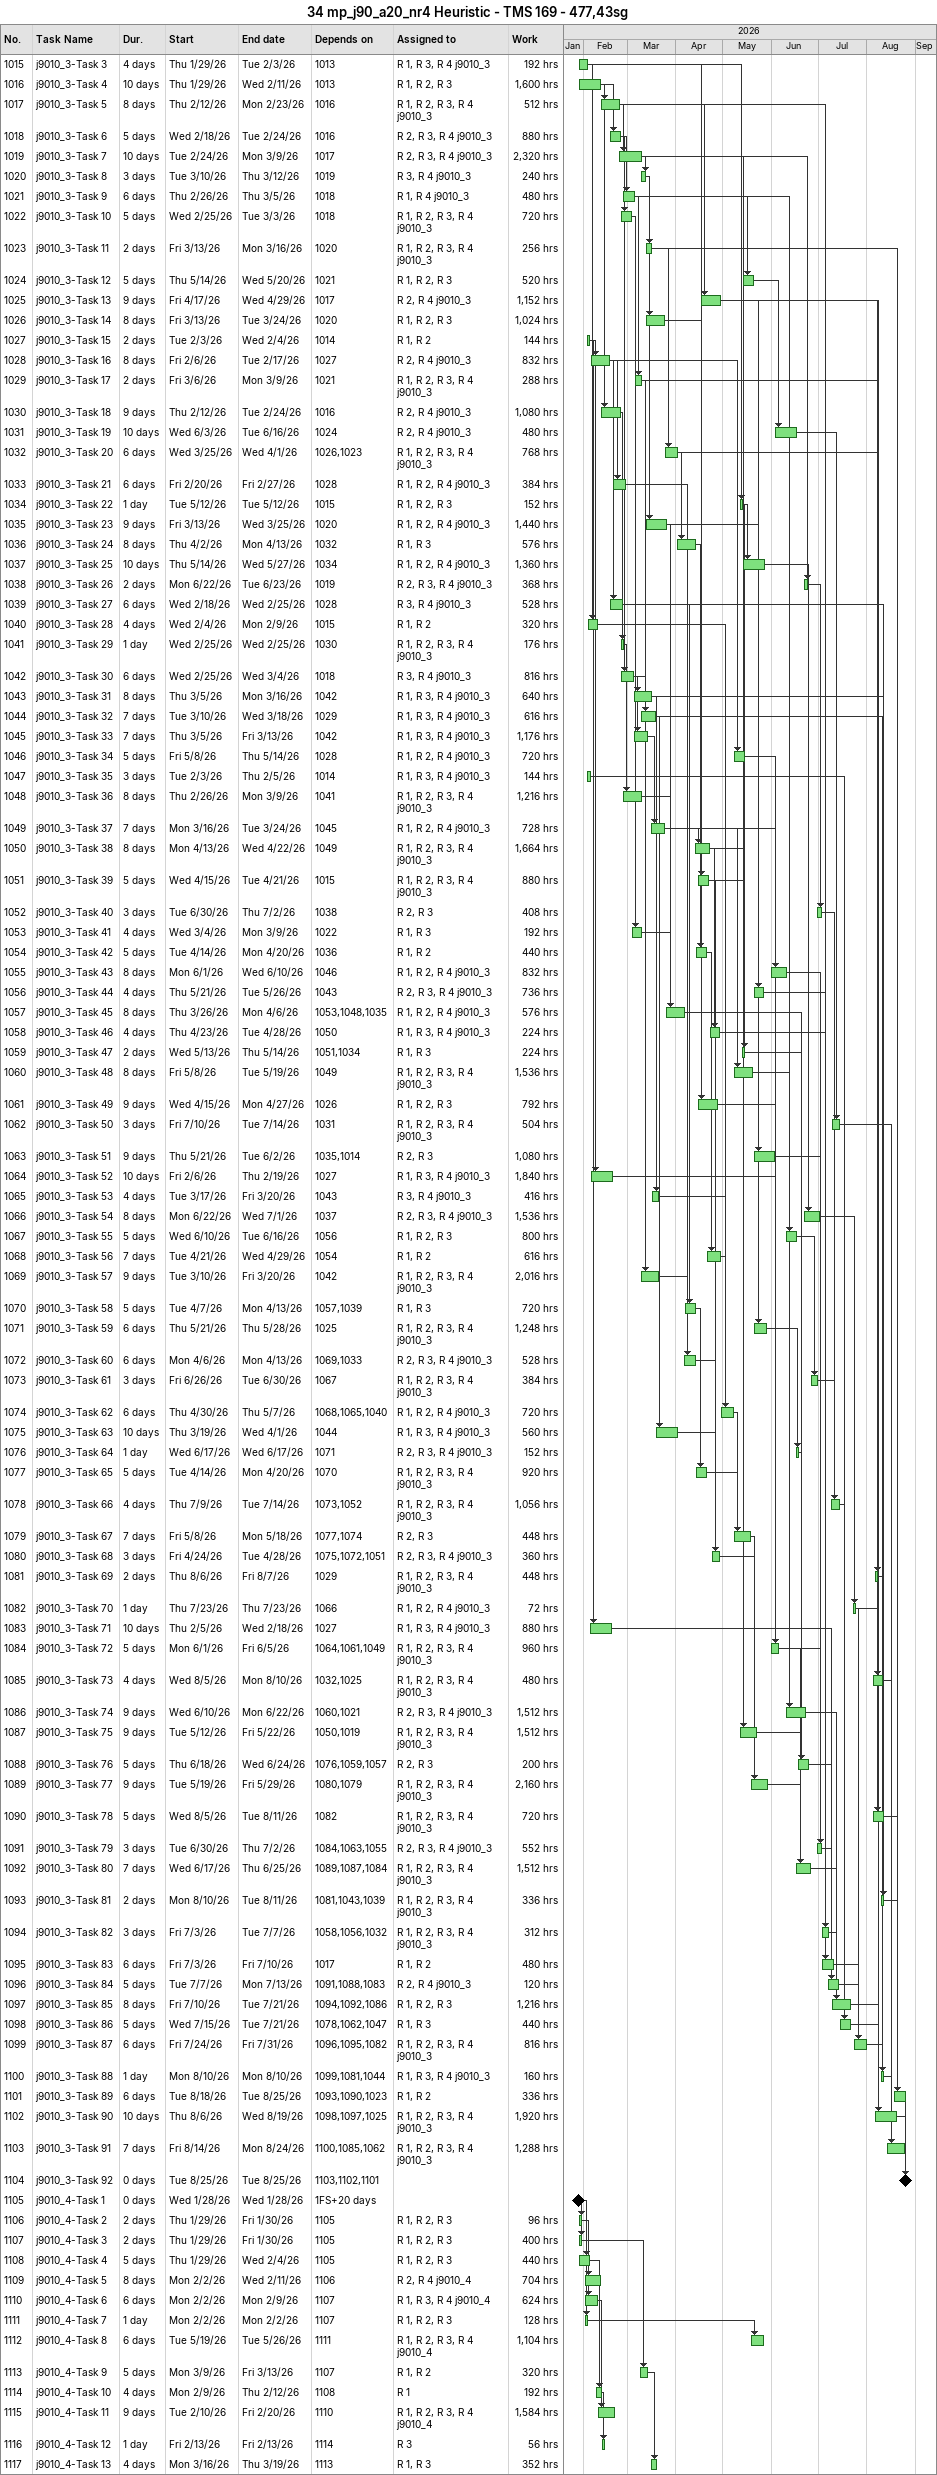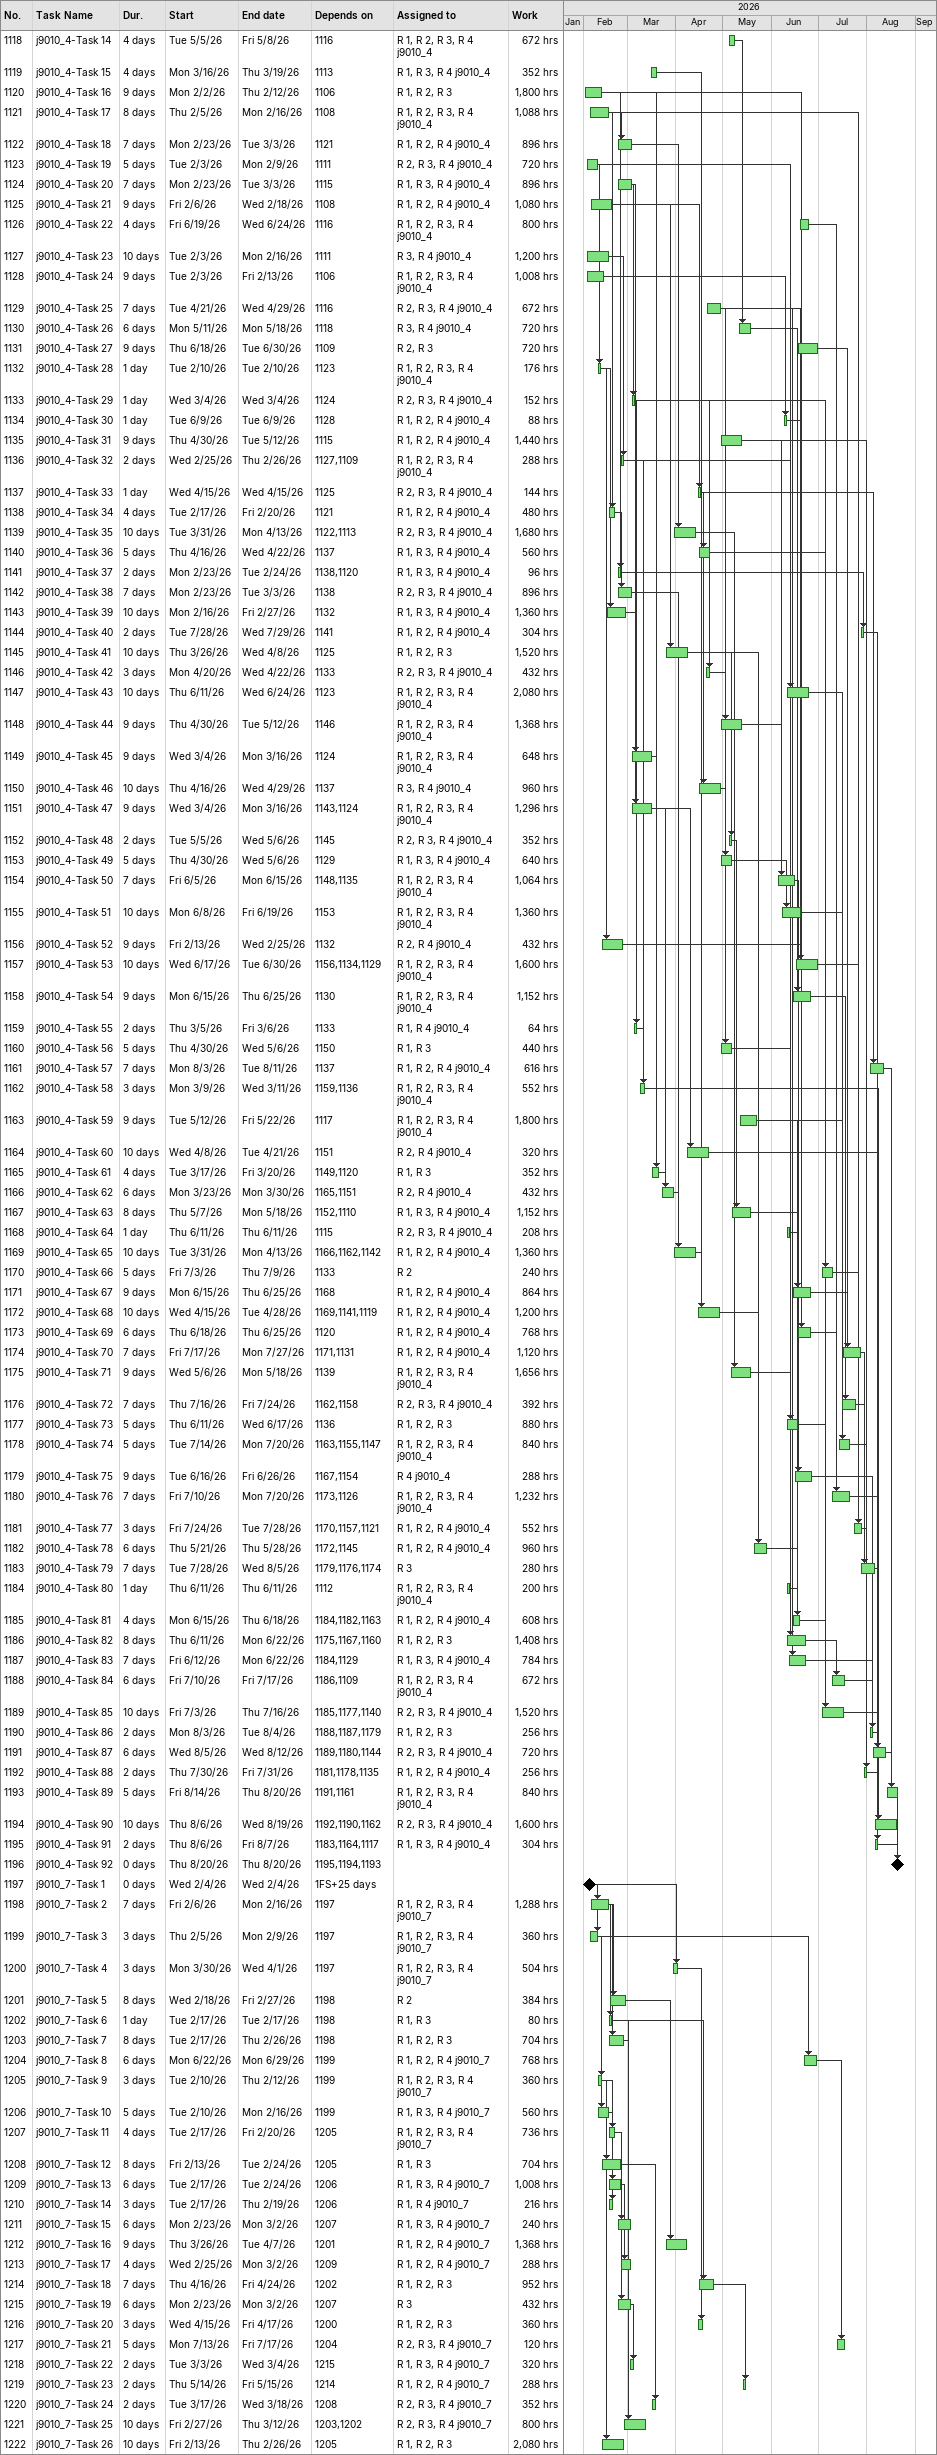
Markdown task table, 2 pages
34 mp_j90_a20_nr4 Heuristic - TMS 169 - 477,43sg

| ID | Task | Duration | Start | Finish | Predecessors | Resources | Work (h) |
|---|---|---|---|---|---|---|---|
| 1015 | j9010_3-Task 3 | 4d | 2026-01-29 | 2026-02-03 | 1013 | R 1, R 3, R 4 j9010_3 | 192 |
| 1016 | j9010_3-Task 4 | 10d | 2026-01-29 | 2026-02-11 | 1013 | R 1, R 2, R 3 | 1600 |
| 1017 | j9010_3-Task 5 | 8d | 2026-02-12 | 2026-02-23 | 1016 | R 1, R 2, R 3, R 4 j9010_3 | 512 |
| 1018 | j9010_3-Task 6 | 5d | 2026-02-18 | 2026-02-24 | 1016 | R 2, R 3, R 4 j9010_3 | 880 |
| 1019 | j9010_3-Task 7 | 10d | 2026-02-24 | 2026-03-09 | 1017 | R 2, R 3, R 4 j9010_3 | 2320 |
| 1020 | j9010_3-Task 8 | 3d | 2026-03-10 | 2026-03-12 | 1019 | R 3, R 4 j9010_3 | 240 |
| 1021 | j9010_3-Task 9 | 6d | 2026-02-26 | 2026-03-05 | 1018 | R 1, R 4 j9010_3 | 480 |
| 1022 | j9010_3-Task 10 | 5d | 2026-02-25 | 2026-03-03 | 1018 | R 1, R 2, R 3, R 4 j9010_3 | 720 |
| 1023 | j9010_3-Task 11 | 2d | 2026-03-13 | 2026-03-16 | 1020 | R 1, R 2, R 3, R 4 j9010_3 | 256 |
| 1024 | j9010_3-Task 12 | 5d | 2026-05-14 | 2026-05-20 | 1021 | R 1, R 2, R 3 | 520 |
| 1025 | j9010_3-Task 13 | 9d | 2026-04-17 | 2026-04-29 | 1017 | R 2, R 4 j9010_3 | 1152 |
| 1026 | j9010_3-Task 14 | 8d | 2026-03-13 | 2026-03-24 | 1020 | R 1, R 2, R 3 | 1024 |
| 1027 | j9010_3-Task 15 | 2d | 2026-02-03 | 2026-02-04 | 1014 | R 1, R 2 | 144 |
| 1028 | j9010_3-Task 16 | 8d | 2026-02-06 | 2026-02-17 | 1027 | R 2, R 4 j9010_3 | 832 |
| 1029 | j9010_3-Task 17 | 2d | 2026-03-06 | 2026-03-09 | 1021 | R 1, R 2, R 3, R 4 j9010_3 | 288 |
| 1030 | j9010_3-Task 18 | 9d | 2026-02-12 | 2026-02-24 | 1016 | R 2, R 4 j9010_3 | 1080 |
| 1031 | j9010_3-Task 19 | 10d | 2026-06-03 | 2026-06-16 | 1024 | R 2, R 4 j9010_3 | 480 |
| 1032 | j9010_3-Task 20 | 6d | 2026-03-25 | 2026-04-01 | 1026, 1023 | R 1, R 2, R 3, R 4 j9010_3 | 768 |
| 1033 | j9010_3-Task 21 | 6d | 2026-02-20 | 2026-02-27 | 1028 | R 1, R 2, R 4 j9010_3 | 384 |
| 1034 | j9010_3-Task 22 | 1d | 2026-05-12 | 2026-05-12 | 1015 | R 1, R 2, R 3 | 152 |
| 1035 | j9010_3-Task 23 | 9d | 2026-03-13 | 2026-03-25 | 1020 | R 1, R 2, R 4 j9010_3 | 1440 |
| 1036 | j9010_3-Task 24 | 8d | 2026-04-02 | 2026-04-13 | 1032 | R 1, R 3 | 576 |
| 1037 | j9010_3-Task 25 | 10d | 2026-05-14 | 2026-05-27 | 1034 | R 1, R 2, R 4 j9010_3 | 1360 |
| 1038 | j9010_3-Task 26 | 2d | 2026-06-22 | 2026-06-23 | 1019 | R 2, R 3, R 4 j9010_3 | 368 |
| 1039 | j9010_3-Task 27 | 6d | 2026-02-18 | 2026-02-25 | 1028 | R 3, R 4 j9010_3 | 528 |
| 1040 | j9010_3-Task 28 | 4d | 2026-02-04 | 2026-02-09 | 1015 | R 1, R 2 | 320 |
| 1041 | j9010_3-Task 29 | 1d | 2026-02-25 | 2026-02-25 | 1030 | R 1, R 2, R 3, R 4 j9010_3 | 176 |
| 1042 | j9010_3-Task 30 | 6d | 2026-02-25 | 2026-03-04 | 1018 | R 3, R 4 j9010_3 | 816 |
| 1043 | j9010_3-Task 31 | 8d | 2026-03-05 | 2026-03-16 | 1042 | R 1, R 3, R 4 j9010_3 | 640 |
| 1044 | j9010_3-Task 32 | 7d | 2026-03-10 | 2026-03-18 | 1029 | R 1, R 3, R 4 j9010_3 | 616 |
| 1045 | j9010_3-Task 33 | 7d | 2026-03-05 | 2026-03-13 | 1042 | R 1, R 3, R 4 j9010_3 | 1176 |
| 1046 | j9010_3-Task 34 | 5d | 2026-05-08 | 2026-05-14 | 1028 | R 1, R 2, R 4 j9010_3 | 720 |
| 1047 | j9010_3-Task 35 | 3d | 2026-02-03 | 2026-02-05 | 1014 | R 1, R 3, R 4 j9010_3 | 144 |
| 1048 | j9010_3-Task 36 | 8d | 2026-02-26 | 2026-03-09 | 1041 | R 1, R 2, R 3, R 4 j9010_3 | 1216 |
| 1049 | j9010_3-Task 37 | 7d | 2026-03-16 | 2026-03-24 | 1045 | R 1, R 2, R 4 j9010_3 | 728 |
| 1050 | j9010_3-Task 38 | 8d | 2026-04-13 | 2026-04-22 | 1049 | R 1, R 2, R 3, R 4 j9010_3 | 1664 |
| 1051 | j9010_3-Task 39 | 5d | 2026-04-15 | 2026-04-21 | 1015 | R 1, R 2, R 3, R 4 j9010_3 | 880 |
| 1052 | j9010_3-Task 40 | 3d | 2026-06-30 | 2026-07-02 | 1038 | R 2, R 3 | 408 |
| 1053 | j9010_3-Task 41 | 4d | 2026-03-04 | 2026-03-09 | 1022 | R 1, R 3 | 192 |
| 1054 | j9010_3-Task 42 | 5d | 2026-04-14 | 2026-04-20 | 1036 | R 1, R 2 | 440 |
| 1055 | j9010_3-Task 43 | 8d | 2026-06-01 | 2026-06-10 | 1046 | R 1, R 2, R 4 j9010_3 | 832 |
| 1056 | j9010_3-Task 44 | 4d | 2026-05-21 | 2026-05-26 | 1043 | R 2, R 3, R 4 j9010_3 | 736 |
| 1057 | j9010_3-Task 45 | 8d | 2026-03-26 | 2026-04-06 | 1053, 1048, 1035 | R 1, R 2, R 4 j9010_3 | 576 |
| 1058 | j9010_3-Task 46 | 4d | 2026-04-23 | 2026-04-28 | 1050 | R 1, R 3, R 4 j9010_3 | 224 |
| 1059 | j9010_3-Task 47 | 2d | 2026-05-13 | 2026-05-14 | 1051, 1034 | R 1, R 3 | 224 |
| 1060 | j9010_3-Task 48 | 8d | 2026-05-08 | 2026-05-19 | 1049 | R 1, R 2, R 3, R 4 j9010_3 | 1536 |
| 1061 | j9010_3-Task 49 | 9d | 2026-04-15 | 2026-04-27 | 1026 | R 1, R 2, R 3 | 792 |
| 1062 | j9010_3-Task 50 | 3d | 2026-07-10 | 2026-07-14 | 1031 | R 1, R 2, R 3, R 4 j9010_3 | 504 |
| 1063 | j9010_3-Task 51 | 9d | 2026-05-21 | 2026-06-02 | 1035, 1014 | R 2, R 3 | 1080 |
| 1064 | j9010_3-Task 52 | 10d | 2026-02-06 | 2026-02-19 | 1027 | R 1, R 3, R 4 j9010_3 | 1840 |
| 1065 | j9010_3-Task 53 | 4d | 2026-03-17 | 2026-03-20 | 1043 | R 3, R 4 j9010_3 | 416 |
| 1066 | j9010_3-Task 54 | 8d | 2026-06-22 | 2026-07-01 | 1037 | R 2, R 3, R 4 j9010_3 | 1536 |
| 1067 | j9010_3-Task 55 | 5d | 2026-06-10 | 2026-06-16 | 1056 | R 1, R 2, R 3 | 800 |
| 1068 | j9010_3-Task 56 | 7d | 2026-04-21 | 2026-04-29 | 1054 | R 1, R 2 | 616 |
| 1069 | j9010_3-Task 57 | 9d | 2026-03-10 | 2026-03-20 | 1042 | R 1, R 2, R 3, R 4 j9010_3 | 2016 |
| 1070 | j9010_3-Task 58 | 5d | 2026-04-07 | 2026-04-13 | 1057, 1039 | R 1, R 3 | 720 |
| 1071 | j9010_3-Task 59 | 6d | 2026-05-21 | 2026-05-28 | 1025 | R 1, R 2, R 3, R 4 j9010_3 | 1248 |
| 1072 | j9010_3-Task 60 | 6d | 2026-04-06 | 2026-04-13 | 1069, 1033 | R 2, R 3, R 4 j9010_3 | 528 |
| 1073 | j9010_3-Task 61 | 3d | 2026-06-26 | 2026-06-30 | 1067 | R 1, R 2, R 3, R 4 j9010_3 | 384 |
| 1074 | j9010_3-Task 62 | 6d | 2026-04-30 | 2026-05-07 | 1068, 1065, 1040 | R 1, R 2, R 4 j9010_3 | 720 |
| 1075 | j9010_3-Task 63 | 10d | 2026-03-19 | 2026-04-01 | 1044 | R 1, R 3, R 4 j9010_3 | 560 |
| 1076 | j9010_3-Task 64 | 1d | 2026-06-17 | 2026-06-17 | 1071 | R 2, R 3, R 4 j9010_3 | 152 |
| 1077 | j9010_3-Task 65 | 5d | 2026-04-14 | 2026-04-20 | 1070 | R 1, R 2, R 3, R 4 j9010_3 | 920 |
| 1078 | j9010_3-Task 66 | 4d | 2026-07-09 | 2026-07-14 | 1073, 1052 | R 1, R 2, R 3, R 4 j9010_3 | 1056 |
| 1079 | j9010_3-Task 67 | 7d | 2026-05-08 | 2026-05-18 | 1077, 1074 | R 2, R 3 | 448 |
| 1080 | j9010_3-Task 68 | 3d | 2026-04-24 | 2026-04-28 | 1075, 1072, 1051 | R 2, R 3, R 4 j9010_3 | 360 |
| 1081 | j9010_3-Task 69 | 2d | 2026-08-06 | 2026-08-07 | 1029 | R 1, R 2, R 3, R 4 j9010_3 | 448 |
| 1082 | j9010_3-Task 70 | 1d | 2026-07-23 | 2026-07-23 | 1066 | R 1, R 2, R 4 j9010_3 | 72 |
| 1083 | j9010_3-Task 71 | 10d | 2026-02-05 | 2026-02-18 | 1027 | R 1, R 3, R 4 j9010_3 | 880 |
| 1084 | j9010_3-Task 72 | 5d | 2026-06-01 | 2026-06-05 | 1064, 1061, 1049 | R 1, R 2, R 3, R 4 j9010_3 | 960 |
| 1085 | j9010_3-Task 73 | 4d | 2026-08-05 | 2026-08-10 | 1032, 1025 | R 1, R 2, R 3, R 4 j9010_3 | 480 |
| 1086 | j9010_3-Task 74 | 9d | 2026-06-10 | 2026-06-22 | 1060, 1021 | R 2, R 3, R 4 j9010_3 | 1512 |
| 1087 | j9010_3-Task 75 | 9d | 2026-05-12 | 2026-05-22 | 1050, 1019 | R 1, R 2, R 3, R 4 j9010_3 | 1512 |
| 1088 | j9010_3-Task 76 | 5d | 2026-06-18 | 2026-06-24 | 1076, 1059, 1057 | R 2, R 3 | 200 |
| 1089 | j9010_3-Task 77 | 9d | 2026-05-19 | 2026-05-29 | 1080, 1079 | R 1, R 2, R 3, R 4 j9010_3 | 2160 |
| 1090 | j9010_3-Task 78 | 5d | 2026-08-05 | 2026-08-11 | 1082 | R 1, R 2, R 3, R 4 j9010_3 | 720 |
| 1091 | j9010_3-Task 79 | 3d | 2026-06-30 | 2026-07-02 | 1084, 1063, 1055 | R 2, R 3, R 4 j9010_3 | 552 |
| 1092 | j9010_3-Task 80 | 7d | 2026-06-17 | 2026-06-25 | 1089, 1087, 1084 | R 1, R 2, R 3, R 4 j9010_3 | 1512 |
| 1093 | j9010_3-Task 81 | 2d | 2026-08-10 | 2026-08-11 | 1081, 1043, 1039 | R 1, R 2, R 3, R 4 j9010_3 | 336 |
| 1094 | j9010_3-Task 82 | 3d | 2026-07-03 | 2026-07-07 | 1058, 1056, 1032 | R 1, R 2, R 3, R 4 j9010_3 | 312 |
| 1095 | j9010_3-Task 83 | 6d | 2026-07-03 | 2026-07-10 | 1017 | R 1, R 2 | 480 |
| 1096 | j9010_3-Task 84 | 5d | 2026-07-07 | 2026-07-13 | 1091, 1088, 1083 | R 2, R 4 j9010_3 | 120 |
| 1097 | j9010_3-Task 85 | 8d | 2026-07-10 | 2026-07-21 | 1094, 1092, 1086 | R 1, R 2, R 3 | 1216 |
| 1098 | j9010_3-Task 86 | 5d | 2026-07-15 | 2026-07-21 | 1078, 1062, 1047 | R 1, R 3 | 440 |
| 1099 | j9010_3-Task 87 | 6d | 2026-07-24 | 2026-07-31 | 1096, 1095, 1082 | R 1, R 2, R 3, R 4 j9010_3 | 816 |
| 1100 | j9010_3-Task 88 | 1d | 2026-08-10 | 2026-08-10 | 1099, 1081, 1044 | R 1, R 3, R 4 j9010_3 | 160 |
| 1101 | j9010_3-Task 89 | 6d | 2026-08-18 | 2026-08-25 | 1093, 1090, 1023 | R 1, R 2 | 336 |
| 1102 | j9010_3-Task 90 | 10d | 2026-08-06 | 2026-08-19 | 1098, 1097, 1025 | R 1, R 2, R 3, R 4 j9010_3 | 1920 |
| 1103 | j9010_3-Task 91 | 7d | 2026-08-14 | 2026-08-24 | 1100, 1085, 1062 | R 1, R 2, R 3, R 4 j9010_3 | 1288 |
| 1104 | j9010_3-Task 92 | 0d | 2026-08-25 | 2026-08-25 | 1103, 1102, 1101 |  |  |
| 1105 | j9010_4-Task 1 | 0d | 2026-01-28 | 2026-01-28 | 1FS+20d |  |  |
| 1106 | j9010_4-Task 2 | 2d | 2026-01-29 | 2026-01-30 | 1105 | R 1, R 2, R 3 | 96 |
| 1107 | j9010_4-Task 3 | 2d | 2026-01-29 | 2026-01-30 | 1105 | R 1, R 2, R 3 | 400 |
| 1108 | j9010_4-Task 4 | 5d | 2026-01-29 | 2026-02-04 | 1105 | R 1, R 2, R 3 | 440 |
| 1109 | j9010_4-Task 5 | 8d | 2026-02-02 | 2026-02-11 | 1106 | R 2, R 4 j9010_4 | 704 |
| 1110 | j9010_4-Task 6 | 6d | 2026-02-02 | 2026-02-09 | 1107 | R 1, R 3, R 4 j9010_4 | 624 |
| 1111 | j9010_4-Task 7 | 1d | 2026-02-02 | 2026-02-02 | 1107 | R 1, R 2, R 3 | 128 |
| 1112 | j9010_4-Task 8 | 6d | 2026-05-19 | 2026-05-26 | 1111 | R 1, R 2, R 3, R 4 j9010_4 | 1104 |
| 1113 | j9010_4-Task 9 | 5d | 2026-03-09 | 2026-03-13 | 1107 | R 1, R 2 | 320 |
| 1114 | j9010_4-Task 10 | 4d | 2026-02-09 | 2026-02-12 | 1108 | R 1 | 192 |
| 1115 | j9010_4-Task 11 | 9d | 2026-02-10 | 2026-02-20 | 1110 | R 1, R 2, R 3, R 4 j9010_4 | 1584 |
| 1116 | j9010_4-Task 12 | 1d | 2026-02-13 | 2026-02-13 | 1114 | R 3 | 56 |
| 1117 | j9010_4-Task 13 | 4d | 2026-03-16 | 2026-03-19 | 1113 | R 1, R 3 | 352 |
| 1118 | j9010_4-Task 14 | 4d | 2026-05-05 | 2026-05-08 | 1116 | R 1, R 2, R 3, R 4 j9010_4 | 672 |
| 1119 | j9010_4-Task 15 | 4d | 2026-03-16 | 2026-03-19 | 1113 | R 1, R 3, R 4 j9010_4 | 352 |
| 1120 | j9010_4-Task 16 | 9d | 2026-02-02 | 2026-02-12 | 1106 | R 1, R 2, R 3 | 1800 |
| 1121 | j9010_4-Task 17 | 8d | 2026-02-05 | 2026-02-16 | 1108 | R 1, R 2, R 3, R 4 j9010_4 | 1088 |
| 1122 | j9010_4-Task 18 | 7d | 2026-02-23 | 2026-03-03 | 1121 | R 1, R 2, R 4 j9010_4 | 896 |
| 1123 | j9010_4-Task 19 | 5d | 2026-02-03 | 2026-02-09 | 1111 | R 2, R 3, R 4 j9010_4 | 720 |
| 1124 | j9010_4-Task 20 | 7d | 2026-02-23 | 2026-03-03 | 1115 | R 1, R 3, R 4 j9010_4 | 896 |
| 1125 | j9010_4-Task 21 | 9d | 2026-02-06 | 2026-02-18 | 1108 | R 1, R 2, R 4 j9010_4 | 1080 |
| 1126 | j9010_4-Task 22 | 4d | 2026-06-19 | 2026-06-24 | 1116 | R 1, R 2, R 3, R 4 j9010_4 | 800 |
| 1127 | j9010_4-Task 23 | 10d | 2026-02-03 | 2026-02-16 | 1111 | R 3, R 4 j9010_4 | 1200 |
| 1128 | j9010_4-Task 24 | 9d | 2026-02-03 | 2026-02-13 | 1106 | R 1, R 2, R 3, R 4 j9010_4 | 1008 |
| 1129 | j9010_4-Task 25 | 7d | 2026-04-21 | 2026-04-29 | 1116 | R 2, R 3, R 4 j9010_4 | 672 |
| 1130 | j9010_4-Task 26 | 6d | 2026-05-11 | 2026-05-18 | 1118 | R 3, R 4 j9010_4 | 720 |
| 1131 | j9010_4-Task 27 | 9d | 2026-06-18 | 2026-06-30 | 1109 | R 2, R 3 | 720 |
| 1132 | j9010_4-Task 28 | 1d | 2026-02-10 | 2026-02-10 | 1123 | R 1, R 2, R 3, R 4 j9010_4 | 176 |
| 1133 | j9010_4-Task 29 | 1d | 2026-03-04 | 2026-03-04 | 1124 | R 2, R 3, R 4 j9010_4 | 152 |
| 1134 | j9010_4-Task 30 | 1d | 2026-06-09 | 2026-06-09 | 1128 | R 1, R 2, R 4 j9010_4 | 88 |
| 1135 | j9010_4-Task 31 | 9d | 2026-04-30 | 2026-05-12 | 1115 | R 1, R 2, R 4 j9010_4 | 1440 |
| 1136 | j9010_4-Task 32 | 2d | 2026-02-25 | 2026-02-26 | 1127, 1109 | R 1, R 2, R 3, R 4 j9010_4 | 288 |
| 1137 | j9010_4-Task 33 | 1d | 2026-04-15 | 2026-04-15 | 1125 | R 2, R 3, R 4 j9010_4 | 144 |
| 1138 | j9010_4-Task 34 | 4d | 2026-02-17 | 2026-02-20 | 1121 | R 1, R 2, R 4 j9010_4 | 480 |
| 1139 | j9010_4-Task 35 | 10d | 2026-03-31 | 2026-04-13 | 1122, 1113 | R 2, R 3, R 4 j9010_4 | 1680 |
| 1140 | j9010_4-Task 36 | 5d | 2026-04-16 | 2026-04-22 | 1137 | R 1, R 3, R 4 j9010_4 | 560 |
| 1141 | j9010_4-Task 37 | 2d | 2026-02-23 | 2026-02-24 | 1138, 1120 | R 1, R 3, R 4 j9010_4 | 96 |
| 1142 | j9010_4-Task 38 | 7d | 2026-02-23 | 2026-03-03 | 1138 | R 2, R 3, R 4 j9010_4 | 896 |
| 1143 | j9010_4-Task 39 | 10d | 2026-02-16 | 2026-02-27 | 1132 | R 1, R 3, R 4 j9010_4 | 1360 |
| 1144 | j9010_4-Task 40 | 2d | 2026-07-28 | 2026-07-29 | 1141 | R 1, R 2, R 4 j9010_4 | 304 |
| 1145 | j9010_4-Task 41 | 10d | 2026-03-26 | 2026-04-08 | 1125 | R 1, R 2, R 3 | 1520 |
| 1146 | j9010_4-Task 42 | 3d | 2026-04-20 | 2026-04-22 | 1133 | R 2, R 3, R 4 j9010_4 | 432 |
| 1147 | j9010_4-Task 43 | 10d | 2026-06-11 | 2026-06-24 | 1123 | R 1, R 2, R 3, R 4 j9010_4 | 2080 |
| 1148 | j9010_4-Task 44 | 9d | 2026-04-30 | 2026-05-12 | 1146 | R 1, R 2, R 3, R 4 j9010_4 | 1368 |
| 1149 | j9010_4-Task 45 | 9d | 2026-03-04 | 2026-03-16 | 1124 | R 1, R 2, R 3, R 4 j9010_4 | 648 |
| 1150 | j9010_4-Task 46 | 10d | 2026-04-16 | 2026-04-29 | 1137 | R 3, R 4 j9010_4 | 960 |
| 1151 | j9010_4-Task 47 | 9d | 2026-03-04 | 2026-03-16 | 1143, 1124 | R 1, R 2, R 3, R 4 j9010_4 | 1296 |
| 1152 | j9010_4-Task 48 | 2d | 2026-05-05 | 2026-05-06 | 1145 | R 2, R 3, R 4 j9010_4 | 352 |
| 1153 | j9010_4-Task 49 | 5d | 2026-04-30 | 2026-05-06 | 1129 | R 1, R 3, R 4 j9010_4 | 640 |
| 1154 | j9010_4-Task 50 | 7d | 2026-06-05 | 2026-06-15 | 1148, 1135 | R 1, R 2, R 3, R 4 j9010_4 | 1064 |
| 1155 | j9010_4-Task 51 | 10d | 2026-06-08 | 2026-06-19 | 1153 | R 1, R 2, R 3, R 4 j9010_4 | 1360 |
| 1156 | j9010_4-Task 52 | 9d | 2026-02-13 | 2026-02-25 | 1132 | R 2, R 4 j9010_4 | 432 |
| 1157 | j9010_4-Task 53 | 10d | 2026-06-17 | 2026-06-30 | 1156, 1134, 1129 | R 1, R 2, R 3, R 4 j9010_4 | 1600 |
| 1158 | j9010_4-Task 54 | 9d | 2026-06-15 | 2026-06-25 | 1130 | R 1, R 2, R 3, R 4 j9010_4 | 1152 |
| 1159 | j9010_4-Task 55 | 2d | 2026-03-05 | 2026-03-06 | 1133 | R 1, R 4 j9010_4 | 64 |
| 1160 | j9010_4-Task 56 | 5d | 2026-04-30 | 2026-05-06 | 1150 | R 1, R 3 | 440 |
| 1161 | j9010_4-Task 57 | 7d | 2026-08-03 | 2026-08-11 | 1137 | R 1, R 2, R 4 j9010_4 | 616 |
| 1162 | j9010_4-Task 58 | 3d | 2026-03-09 | 2026-03-11 | 1159, 1136 | R 1, R 2, R 3, R 4 j9010_4 | 552 |
| 1163 | j9010_4-Task 59 | 9d | 2026-05-12 | 2026-05-22 | 1117 | R 1, R 2, R 3, R 4 j9010_4 | 1800 |
| 1164 | j9010_4-Task 60 | 10d | 2026-04-08 | 2026-04-21 | 1151 | R 2, R 4 j9010_4 | 320 |
| 1165 | j9010_4-Task 61 | 4d | 2026-03-17 | 2026-03-20 | 1149, 1120 | R 1, R 3 | 352 |
| 1166 | j9010_4-Task 62 | 6d | 2026-03-23 | 2026-03-30 | 1165, 1151 | R 2, R 4 j9010_4 | 432 |
| 1167 | j9010_4-Task 63 | 8d | 2026-05-07 | 2026-05-18 | 1152, 1110 | R 1, R 3, R 4 j9010_4 | 1152 |
| 1168 | j9010_4-Task 64 | 1d | 2026-06-11 | 2026-06-11 | 1115 | R 2, R 3, R 4 j9010_4 | 208 |
| 1169 | j9010_4-Task 65 | 10d | 2026-03-31 | 2026-04-13 | 1166, 1162, 1142 | R 1, R 2, R 4 j9010_4 | 1360 |
| 1170 | j9010_4-Task 66 | 5d | 2026-07-03 | 2026-07-09 | 1133 | R 2 | 240 |
| 1171 | j9010_4-Task 67 | 9d | 2026-06-15 | 2026-06-25 | 1168 | R 1, R 2, R 4 j9010_4 | 864 |
| 1172 | j9010_4-Task 68 | 10d | 2026-04-15 | 2026-04-28 | 1169, 1141, 1119 | R 1, R 2, R 4 j9010_4 | 1200 |
| 1173 | j9010_4-Task 69 | 6d | 2026-06-18 | 2026-06-25 | 1120 | R 1, R 2, R 4 j9010_4 | 768 |
| 1174 | j9010_4-Task 70 | 7d | 2026-07-17 | 2026-07-27 | 1171, 1131 | R 1, R 2, R 4 j9010_4 | 1120 |
| 1175 | j9010_4-Task 71 | 9d | 2026-05-06 | 2026-05-18 | 1139 | R 1, R 2, R 3, R 4 j9010_4 | 1656 |
| 1176 | j9010_4-Task 72 | 7d | 2026-07-16 | 2026-07-24 | 1162, 1158 | R 2, R 3, R 4 j9010_4 | 392 |
| 1177 | j9010_4-Task 73 | 5d | 2026-06-11 | 2026-06-17 | 1136 | R 1, R 2, R 3 | 880 |
| 1178 | j9010_4-Task 74 | 5d | 2026-07-14 | 2026-07-20 | 1163, 1155, 1147 | R 1, R 2, R 3, R 4 j9010_4 | 840 |
| 1179 | j9010_4-Task 75 | 9d | 2026-06-16 | 2026-06-26 | 1167, 1154 | R 4 j9010_4 | 288 |
| 1180 | j9010_4-Task 76 | 7d | 2026-07-10 | 2026-07-20 | 1173, 1126 | R 1, R 2, R 3, R 4 j9010_4 | 1232 |
| 1181 | j9010_4-Task 77 | 3d | 2026-07-24 | 2026-07-28 | 1170, 1157, 1121 | R 1, R 2, R 4 j9010_4 | 552 |
| 1182 | j9010_4-Task 78 | 6d | 2026-05-21 | 2026-05-28 | 1172, 1145 | R 1, R 2, R 4 j9010_4 | 960 |
| 1183 | j9010_4-Task 79 | 7d | 2026-07-28 | 2026-08-05 | 1179, 1176, 1174 | R 3 | 280 |
| 1184 | j9010_4-Task 80 | 1d | 2026-06-11 | 2026-06-11 | 1112 | R 1, R 2, R 3, R 4 j9010_4 | 200 |
| 1185 | j9010_4-Task 81 | 4d | 2026-06-15 | 2026-06-18 | 1184, 1182, 1163 | R 1, R 2, R 4 j9010_4 | 608 |
| 1186 | j9010_4-Task 82 | 8d | 2026-06-11 | 2026-06-22 | 1175, 1167, 1160 | R 1, R 2, R 3 | 1408 |
| 1187 | j9010_4-Task 83 | 7d | 2026-06-12 | 2026-06-22 | 1184, 1129 | R 1, R 3, R 4 j9010_4 | 784 |
| 1188 | j9010_4-Task 84 | 6d | 2026-07-10 | 2026-07-17 | 1186, 1109 | R 1, R 2, R 3, R 4 j9010_4 | 672 |
| 1189 | j9010_4-Task 85 | 10d | 2026-07-03 | 2026-07-16 | 1185, 1177, 1140 | R 2, R 3, R 4 j9010_4 | 1520 |
| 1190 | j9010_4-Task 86 | 2d | 2026-08-03 | 2026-08-04 | 1188, 1187, 1179 | R 1, R 2, R 3 | 256 |
| 1191 | j9010_4-Task 87 | 6d | 2026-08-05 | 2026-08-12 | 1189, 1180, 1144 | R 2, R 3, R 4 j9010_4 | 720 |
| 1192 | j9010_4-Task 88 | 2d | 2026-07-30 | 2026-07-31 | 1181, 1178, 1135 | R 1, R 2, R 4 j9010_4 | 256 |
| 1193 | j9010_4-Task 89 | 5d | 2026-08-14 | 2026-08-20 | 1191, 1161 | R 1, R 2, R 3, R 4 j9010_4 | 840 |
| 1194 | j9010_4-Task 90 | 10d | 2026-08-06 | 2026-08-19 | 1192, 1190, 1162 | R 2, R 3, R 4 j9010_4 | 1600 |
| 1195 | j9010_4-Task 91 | 2d | 2026-08-06 | 2026-08-07 | 1183, 1164, 1117 | R 1, R 3, R 4 j9010_4 | 304 |
| 1196 | j9010_4-Task 92 | 0d | 2026-08-20 | 2026-08-20 | 1195, 1194, 1193 |  |  |
| 1197 | j9010_7-Task 1 | 0d | 2026-02-04 | 2026-02-04 | 1FS+25d |  |  |
| 1198 | j9010_7-Task 2 | 7d | 2026-02-06 | 2026-02-16 | 1197 | R 1, R 2, R 3, R 4 j9010_7 | 1288 |
| 1199 | j9010_7-Task 3 | 3d | 2026-02-05 | 2026-02-09 | 1197 | R 1, R 2, R 3, R 4 j9010_7 | 360 |
| 1200 | j9010_7-Task 4 | 3d | 2026-03-30 | 2026-04-01 | 1197 | R 1, R 2, R 3, R 4 j9010_7 | 504 |
| 1201 | j9010_7-Task 5 | 8d | 2026-02-18 | 2026-02-27 | 1198 | R 2 | 384 |
| 1202 | j9010_7-Task 6 | 1d | 2026-02-17 | 2026-02-17 | 1198 | R 1, R 3 | 80 |
| 1203 | j9010_7-Task 7 | 8d | 2026-02-17 | 2026-02-26 | 1198 | R 1, R 2, R 3 | 704 |
| 1204 | j9010_7-Task 8 | 6d | 2026-06-22 | 2026-06-29 | 1199 | R 1, R 2, R 4 j9010_7 | 768 |
| 1205 | j9010_7-Task 9 | 3d | 2026-02-10 | 2026-02-12 | 1199 | R 1, R 2, R 3, R 4 j9010_7 | 360 |
| 1206 | j9010_7-Task 10 | 5d | 2026-02-10 | 2026-02-16 | 1199 | R 1, R 3, R 4 j9010_7 | 560 |
| 1207 | j9010_7-Task 11 | 4d | 2026-02-17 | 2026-02-20 | 1205 | R 1, R 2, R 3, R 4 j9010_7 | 736 |
| 1208 | j9010_7-Task 12 | 8d | 2026-02-13 | 2026-02-24 | 1205 | R 1, R 3 | 704 |
| 1209 | j9010_7-Task 13 | 6d | 2026-02-17 | 2026-02-24 | 1206 | R 1, R 3, R 4 j9010_7 | 1008 |
| 1210 | j9010_7-Task 14 | 3d | 2026-02-17 | 2026-02-19 | 1206 | R 1, R 4 j9010_7 | 216 |
| 1211 | j9010_7-Task 15 | 6d | 2026-02-23 | 2026-03-02 | 1207 | R 1, R 3, R 4 j9010_7 | 240 |
| 1212 | j9010_7-Task 16 | 9d | 2026-03-26 | 2026-04-07 | 1201 | R 1, R 2, R 4 j9010_7 | 1368 |
| 1213 | j9010_7-Task 17 | 4d | 2026-02-25 | 2026-03-02 | 1209 | R 1, R 2, R 4 j9010_7 | 288 |
| 1214 | j9010_7-Task 18 | 7d | 2026-04-16 | 2026-04-24 | 1202 | R 1, R 2, R 3 | 952 |
| 1215 | j9010_7-Task 19 | 6d | 2026-02-23 | 2026-03-02 | 1207 | R 3 | 432 |
| 1216 | j9010_7-Task 20 | 3d | 2026-04-15 | 2026-04-17 | 1200 | R 1, R 2, R 3 | 360 |
| 1217 | j9010_7-Task 21 | 5d | 2026-07-13 | 2026-07-17 | 1204 | R 2, R 3, R 4 j9010_7 | 120 |
| 1218 | j9010_7-Task 22 | 2d | 2026-03-03 | 2026-03-04 | 1215 | R 1, R 3, R 4 j9010_7 | 320 |
| 1219 | j9010_7-Task 23 | 2d | 2026-05-14 | 2026-05-15 | 1214 | R 1, R 2, R 4 j9010_7 | 288 |
| 1220 | j9010_7-Task 24 | 2d | 2026-03-17 | 2026-03-18 | 1208 | R 2, R 3, R 4 j9010_7 | 352 |
| 1221 | j9010_7-Task 25 | 10d | 2026-02-27 | 2026-03-12 | 1203, 1202 | R 2, R 3, R 4 j9010_7 | 800 |
| 1222 | j9010_7-Task 26 | 10d | 2026-02-13 | 2026-02-26 | 1205 | R 1, R 2, R 3 | 2080 |
